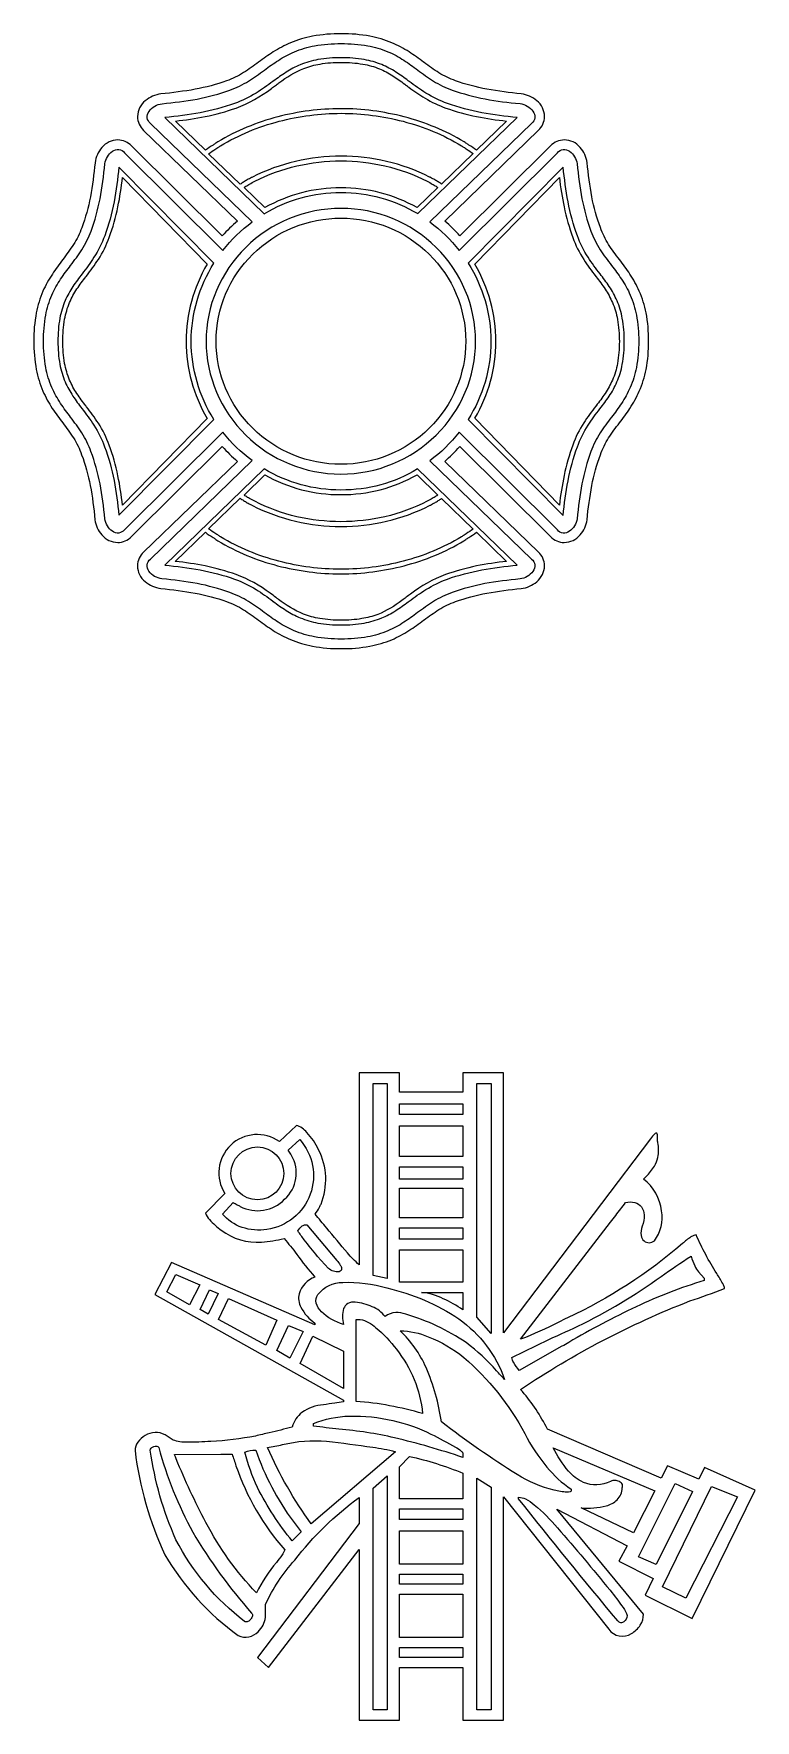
# Model space of a CAD drawing. Extents: x -4 to 118, y -79 to 10.
# Drawn here: x 66.64 to 75.09, y -64.23 to -44.48 of the extents above; entities that cross this region are included whole.
import ezdxf

# ---------------------------------------------------------------- set-up
doc = ezdxf.new("R2010")
doc.units = 0
doc.header["$MEASUREMENT"] = 0

msp = doc.modelspace()

# ---------------------------------------------------------------- linework, layer by layer
for points in [[(73.5, -47.128, -0.021662), (73.374, -46.952, -0.055319), (73.277, -46.755, -0.04134), (73.177, -46.394, -0.018229), (73.121, -45.994, 0.148287), (73.04, -45.815, 0.218951), (72.855, -45.728, 0.20213), (72.692, -45.797), (71.631, -46.85, 0.032283), (71.455, -46.677), (72.551, -45.615, 0.206207), (72.623, -45.453, 0.223575), (72.533, -45.269, 0.145827), (72.35, -45.189, -0.018205), (71.948, -45.134, -0.040264), (71.582, -45.035, -0.055457), (71.387, -44.942, -0.020693), (71.213, -44.821, 0.000022), (71.207, -44.817, 0.017266), (71.037, -44.697, 0.042996), (70.835, -44.59, 0.052714), (70.579, -44.514, 0.047334), (70.243, -44.484, 0.047349), (69.907, -44.514, 0.052512), (69.649, -44.591, 0.042696), (69.447, -44.697, 0.01709), (69.275, -44.817, -0.02107), (69.098, -44.94, -0.054366), (68.9, -45.036, -0.039578), (68.534, -45.135, -0.018382), (68.132, -45.189, 0.144791), (67.948, -45.269, 0.22447), (67.857, -45.453, 0.205272), (67.929, -45.616), (69.026, -46.678, 0.033566), (68.85, -46.851), (67.788, -45.798, 0.20113), (67.626, -45.728, 0.219146), (67.44, -45.816, 0.149307), (67.36, -45.995, -0.018265), (67.305, -46.394, -0.041125), (67.204, -46.756, -0.056105), (67.107, -46.952, -0.021019), (66.982, -47.128, 0.017066), (66.86, -47.298, 0.043184), (66.75, -47.498, 0.053861), (66.672, -47.752, 0.049097), (66.642, -48.084, 0.048907), (66.672, -48.416, 0.053743), (66.75, -48.67, 0.043148), (66.859, -48.871, 0.017072), (66.981, -49.041, -0.021021), (67.107, -49.217, -0.056102), (67.203, -49.413, -0.040947), (67.304, -49.775, -0.018918), (67.359, -50.174, 0.14947), (67.44, -50.353, 0.218774), (67.625, -50.441, 0.201133), (67.788, -50.371), (68.85, -49.318, 0.032277), (69.026, -49.491), (67.929, -50.553, 0.205275), (67.856, -50.715, 0.224471), (67.947, -50.899, 0.144787), (68.131, -50.979, -0.018323), (68.533, -51.034, -0.039634), (68.9, -51.133, -0.054176), (69.097, -51.228, -0.020926), (69.275, -51.351, 0.017091), (69.446, -51.471, 0.042696), (69.649, -51.578, 0.052512), (69.906, -51.655, 0.047349), (70.242, -51.684, 0.047334), (70.578, -51.655, 0.052715), (70.835, -51.579, 0.042996), (71.036, -51.472, 0.017266), (71.207, -51.352, 0.000022), (71.213, -51.348, -0.020693), (71.386, -51.227, -0.055456), (71.581, -51.134, -0.040287), (71.947, -51.034, -0.018125), (72.349, -50.98, 0.145826), (72.532, -50.9, 0.223576), (72.623, -50.715, 0.208535), (72.551, -50.553), (71.454, -49.491, 0.032277), (71.63, -49.319), (72.692, -50.372, 0.20213), (72.854, -50.441, 0.218951), (73.04, -50.353, 0.148286), (73.121, -50.175, -0.01823), (73.176, -49.775, -0.041341), (73.277, -49.413, -0.055322), (73.374, -49.217, -0.021664), (73.5, -49.041, 0.016869), (73.623, -48.871, 0.043091), (73.733, -48.67, 0.053983), (73.812, -48.415, 0.049374), (73.842, -48.084, 0.049262), (73.812, -47.752, 0.054017), (73.733, -47.498, 0.043273), (73.623, -47.298, 0.017098)], [(73.166, -49.376, 0.03925), (73.061, -49.755, 0.022028), (73.005, -50.163, -0.206259), (72.915, -50.31, -0.413236), (72.773, -50.293), (71.622, -49.151, -0.067228), (71.28, -49.484), (72.47, -50.636, -0.417991), (72.487, -50.779, -0.205176), (72.336, -50.868, 0.0213), (71.925, -50.923, 0.038035), (71.542, -51.027, 0.054198), (71.322, -51.134, 0.021362), (71.137, -51.262, -0.016635), (70.976, -51.376, -0.043753), (70.789, -51.476, -0.053867), (70.552, -51.546, -0.047307), (70.242, -51.572, -0.047315), (69.93, -51.546, -0.053651), (69.693, -51.475, -0.043443), (69.505, -51.376, -0.016502), (69.342, -51.261, 0.021114), (69.157, -51.133, 0.053779), (68.937, -51.027, 0.038035), (68.554, -50.922, 0.021301), (68.143, -50.867, -0.205167), (67.991, -50.778, -0.418004), (68.009, -50.636), (69.199, -49.483, -0.067228), (68.857, -49.15), (67.705, -50.292, -0.413222), (67.564, -50.31, -0.20624), (67.474, -50.163, 0.022033), (67.418, -49.755, 0.039253), (67.312, -49.376, 0.054986), (67.204, -49.158, 0.021346), (67.074, -48.975, -0.01658), (66.957, -48.813, -0.043978), (66.855, -48.627, -0.054944), (66.783, -48.392, -0.048869), (66.757, -48.085, -0.048933), (66.783, -47.778, -0.055044), (66.855, -47.544, -0.044066), (66.957, -47.358, -0.016612), (67.074, -47.197, 0.021433), (67.205, -47.013, 0.055191), (67.313, -46.795, 0.039247), (67.419, -46.417, 0.022036), (67.475, -46.008, -0.206241), (67.564, -45.861, -0.413228), (67.706, -45.879), (68.857, -47.021, -0.067237), (69.2, -46.688), (68.01, -45.535, -0.418009), (67.992, -45.393, -0.205164), (68.144, -45.304, 0.021301), (68.554, -45.249, 0.038036), (68.938, -45.144, 0.053779), (69.158, -45.038, 0.021114), (69.343, -44.91, -0.016502), (69.506, -44.796, -0.043443), (69.694, -44.696, -0.053651), (69.931, -44.625, -0.047315), (70.242, -44.6, -0.047307), (70.553, -44.625, -0.053867), (70.789, -44.695, -0.043753), (70.976, -44.795, -0.016635), (71.138, -44.909, 0.021362), (71.322, -45.038, 0.054198), (71.542, -45.144, 0.038034), (71.926, -45.248, 0.0213), (72.336, -45.303, -0.205177), (72.488, -45.392, -0.417994), (72.47, -45.535), (71.28, -46.688, -0.067225), (71.623, -47.021), (72.774, -45.879, -0.413214), (72.916, -45.861, -0.206263), (73.005, -46.008, 0.022027), (73.061, -46.416, 0.039249), (73.167, -46.795, 0.055523), (73.276, -47.013, 0.021522), (73.407, -47.197, -0.016614), (73.524, -47.358, -0.04411), (73.627, -47.544, -0.055199), (73.699, -47.778, -0.049154), (73.726, -48.085, -0.049201), (73.699, -48.392, -0.05519), (73.627, -48.627, -0.04406), (73.524, -48.813, -0.01659), (73.407, -48.974, 0.021494), (73.275, -49.158, 0.055513)], [(70.239, -46.344, -0.137514), (71.138, -46.591), (72.303, -45.466, -0.017594), (71.888, -45.409, -0.039573), (71.486, -45.301, -0.0524), (71.234, -45.179, -0.02373), (71.038, -45.042, -0.000065), (71.028, -45.035, 0.015983), (70.881, -44.933, 0.043798), (70.717, -44.846, 0.053624), (70.512, -44.787, 0.045209), (70.242, -44.765, 0.045569), (69.97, -44.787, 0.053576), (69.762, -44.848, 0.043519), (69.596, -44.936, 0.015895), (69.447, -45.04, -0.000013), (69.442, -45.043, -0.023742), (69.246, -45.179, -0.05241), (68.994, -45.301, -0.039581), (68.592, -45.409, -0.017595), (68.177, -45.466), (69.342, -46.592, -0.137665)], [(68.3, -45.507, 0.020913), (68.651, -45.454, 0.03494), (69.013, -45.354, 0.0745), (69.426, -45.124, 0.002935), (69.474, -45.089, -0.002492), (69.512, -45.06, -0.067977), (69.803, -44.891, -0.050792), (69.994, -44.839, -0.04207), (70.242, -44.82, -0.044055), (70.497, -44.84, -0.053421), (70.691, -44.895, -0.044729), (70.845, -44.976, -0.017586), (70.986, -45.074, -0.003204), (71.006, -45.09, 0.003889), (71.034, -45.111, 0.023927), (71.224, -45.239, 0.049672), (71.466, -45.354, 0.03494), (71.828, -45.454, 0.020913), (72.179, -45.507), (71.825, -45.849, 0.036091), (71.736, -45.788, 0.02659), (71.703, -45.765, -0.010604), (71.681, -45.75, 0.071874), (70.98, -45.458, 0.063689), (70.239, -45.362, 0.063689), (69.499, -45.458, 0.071873), (68.798, -45.75, -0.010595), (68.776, -45.765, 0.026589), (68.743, -45.788, 0.036091), (68.654, -45.849)], [(68.69, -45.889, -0.004697), (68.773, -45.832, -0.007741), (68.796, -45.818, 0.012093), (68.829, -45.797, -0.072405), (69.514, -45.51, -0.063688), (70.241, -45.416, -0.063658), (70.967, -45.51, -0.072464), (71.651, -45.796, 0.012093), (71.684, -45.817, -0.007741), (71.707, -45.832, -0.007718), (71.788, -45.888), (71.417, -46.244, -0.001139), (71.378, -46.22, 0.001232), (71.339, -46.195, -0.014839), (71.289, -46.168, 0.000896), (71.277, -46.162, 0.117663), (70.241, -45.917, 0.117527), (69.203, -46.163, 0.000858), (69.192, -46.169, -0.014701), (69.141, -46.195, -0.001127), (69.1, -46.221, 0.001121), (69.059, -46.247)], [(69.17, -46.245, -0.024471), (69.23, -46.212, -0.064908), (69.724, -46.032, -0.056223), (70.239, -45.973, -0.056223), (70.755, -46.032, -0.064907), (71.249, -46.212, -0.02445), (71.309, -46.245, -0.026572), (71.353, -46.271, 0.005522), (71.373, -46.283), (71.131, -46.52, 0.129211), (70.239, -46.289, 0.129211), (69.348, -46.52), (69.105, -46.283, 0.005526), (69.126, -46.271, -0.026569)], [(68.752, -47.17), (67.64, -46.046, -0.018029), (67.582, -46.454, -0.040412), (67.473, -46.85, -0.055306), (67.347, -47.102, -0.023271), (67.208, -47.296, 0.018589), (67.1, -47.444, 0.045351), (67.01, -47.609, 0.054945), (66.948, -47.815, 0.046748), (66.925, -48.085, 0.046583), (66.948, -48.355, 0.054861), (67.01, -48.561, 0.045418), (67.1, -48.726, 0.01877), (67.207, -48.874, -0.02327), (67.347, -49.068, -0.055305), (67.472, -49.32, -0.040413), (67.582, -49.716, -0.018028), (67.639, -50.123), (68.751, -49, -0.14102), (68.486, -48.085, -0.14087)], [(68.671, -48.988), (67.682, -50.004, 0.021182), (67.628, -49.659, 0.035634), (67.526, -49.302, 0.055037), (67.399, -49.046, 0.02331), (67.259, -48.851, -0.000068), (67.253, -48.842, -0.018104), (67.148, -48.698, -0.045644), (67.062, -48.54, -0.055179), (67.004, -48.344, -0.045845), (66.983, -48.086, -0.045845), (67.004, -47.827, -0.055179), (67.062, -47.631, -0.045644), (67.148, -47.473, -0.018104), (67.253, -47.329, -0.000068), (67.259, -47.321, 0.02331), (67.399, -47.126, 0.055037), (67.526, -46.869, 0.035634), (67.628, -46.512, 0.021182), (67.682, -46.167), (68.671, -47.183, 0.131778), (68.426, -48.086, 0.131778)], [(73.273, -47.296, -0.023272), (73.133, -47.102, -0.055307), (73.008, -46.85, -0.040412), (72.898, -46.454, -0.018029), (72.841, -46.046), (71.729, -47.17, -0.140718), (71.995, -48.086, -0.140906), (71.728, -49.002), (72.84, -50.125, -0.018028), (72.898, -49.718, -0.040414), (73.008, -49.321, -0.055305), (73.133, -49.069, -0.023271), (73.272, -48.875, 0.017873), (73.38, -48.728, 0.04509), (73.471, -48.562, 0.055279), (73.534, -48.356, 0.047404), (73.557, -48.086, 0.047163), (73.534, -47.816, 0.055002), (73.472, -47.61, 0.045114), (73.381, -47.444, 0.018354)], [(73.227, -48.84, -0.000013), (73.224, -48.844, 0.023489), (73.082, -49.041, 0.055789), (72.954, -49.3, 0.035361), (72.852, -49.657, 0.020743), (72.797, -50.003), (71.808, -48.986, 0.132069), (72.053, -48.087, 0.131777), (71.808, -47.184), (72.797, -46.169, 0.020734), (72.852, -46.513, 0.035476), (72.954, -46.87, 0.056068), (73.082, -47.129, 0.023743), (73.223, -47.325, -0.000029), (73.227, -47.33, -0.017301), (73.332, -47.474, -0.045338), (73.418, -47.632, -0.055559), (73.477, -47.829, -0.046589), (73.499, -48.087, -0.046758), (73.477, -48.345, -0.055999), (73.418, -48.54, -0.045422), (73.332, -48.697, -0.016624)], [(70.241, -46.529, 0.197434), (69.124, -46.987, 0.201447), (68.66, -48.086, 0.201536), (69.124, -49.183, 0.197363), (70.239, -49.64, 0.19775), (71.354, -49.183, 0.201225), (71.816, -48.086, 0.200916), (71.354, -46.987, 0.198045)], [(70.24, -49.526, -0.197499), (69.206, -49.102, -0.201429), (68.777, -48.084, -0.201394), (69.206, -47.067, -0.19749), (70.241, -46.643, -0.197973), (71.273, -47.067, -0.200921), (71.701, -48.084, -0.201159), (71.273, -49.102, -0.197799)], [(70.239, -49.827, -0.137664), (69.341, -49.579), (68.176, -50.705, -0.017595), (68.591, -50.762, -0.039581), (68.993, -50.87, -0.05241), (69.246, -50.992, -0.023742), (69.442, -51.128, -0.000013), (69.446, -51.132, 0.015895), (69.596, -51.236, 0.043519), (69.762, -51.323, 0.053576), (69.969, -51.384, 0.045569), (70.242, -51.406, 0.045209), (70.512, -51.384, 0.053625), (70.716, -51.325, 0.043798), (70.88, -51.239, 0.015983), (71.028, -51.136, -0.000065), (71.037, -51.129, -0.023731), (71.233, -50.993, -0.052399), (71.486, -50.87, -0.039573), (71.888, -50.762, -0.017593), (72.302, -50.705), (71.137, -49.58, -0.137515)], [(71.309, -49.925, -0.024464), (71.248, -49.958, -0.064907), (70.755, -50.139, -0.056223), (70.239, -50.198, -0.056223), (69.723, -50.139, -0.064907), (69.23, -49.958, -0.024457), (69.169, -49.925, -0.026572), (69.125, -49.9, 0.005522), (69.105, -49.887), (69.347, -49.65, 0.129211), (70.239, -49.881, 0.129211), (71.13, -49.65), (71.373, -49.887, 0.005522), (71.352, -49.9, -0.026572)], [(71.787, -50.284, -0.007727), (71.706, -50.339, -0.007741), (71.683, -50.354, 0.012093), (71.65, -50.375, -0.072464), (70.966, -50.661, -0.063658), (70.24, -50.755, -0.063688), (69.513, -50.661, -0.072404), (68.829, -50.375, 0.012114), (68.796, -50.353, -0.007741), (68.773, -50.339, -0.004697), (68.69, -50.282), (69.058, -49.924, 0.001127), (69.1, -49.95, -0.001121), (69.141, -49.976, -0.014691), (69.191, -50.002, 0.000869), (69.202, -50.008, 0.117528), (70.24, -50.254, 0.117663), (71.277, -50.009, 0.000895), (71.288, -50.003, -0.014851), (71.338, -49.976, 0.001235), (71.378, -49.951, -0.001148), (71.416, -49.927)], [(72.179, -50.663, 0.020914), (71.827, -50.716, 0.03494), (71.465, -50.817, 0.074392), (71.053, -51.045, 0.002606), (71.004, -51.082, -0.002521), (70.954, -51.12, -0.06918), (70.671, -51.283, -0.050187), (70.484, -51.333, -0.041222), (70.242, -51.351, -0.042436), (69.992, -51.332, -0.051208), (69.8, -51.279, -0.067402), (69.507, -51.107, -0.001999), (69.477, -51.085, 0.003522), (69.41, -51.035, 0.07306), (69.012, -50.817, 0.034941), (68.651, -50.716, 0.020914), (68.299, -50.663), (68.653, -50.322, 0.036096), (68.742, -50.382, 0.02659), (68.775, -50.405, -0.010604), (68.798, -50.421, 0.071874), (69.498, -50.713, 0.063689), (70.239, -50.809, 0.063689), (70.979, -50.713, 0.071874), (71.68, -50.421, -0.010599), (71.703, -50.405, 0.026593), (71.735, -50.382, 0.036091), (71.825, -50.322)], [(74.498, -61.273), (74.43, -61.409), (74.063, -61.251), (73.989, -61.396), (72.658, -60.823, -0.000256), (72.641, -60.792, 0.059567), (72.343, -60.358, -0.055727), (74.326, -59.322, 0.016384), (74.73, -59.175, 0.097834), (74.725, -59.153, 0.030099), (74.709, -59.116, 0.021273), (74.64, -59, -0.039495), (74.398, -58.548, 0.105104), (74.372, -58.554, 0.046256), (74.337, -58.572, 0.038002), (74.239, -58.65, -0.069168), (72.891, -59.52, 0.000469), (72.789, -59.569, -0.026126), (72.343, -59.771), (73.397, -58.399, 0.003953), (73.515, -58.245, -0.003436), (73.572, -58.17, -0.128329), (73.681, -58.169, -0.165701), (73.758, -58.22, -0.149764), (73.79, -58.315, -0.104081), (73.768, -58.445, 0.131925), (73.753, -58.555, 0.184894), (73.789, -58.619, 0.366466), (73.909, -58.617, 0.210394), (73.994, -58.268, 0.19941), (73.782, -57.895), (73.814, -57.863, 0.06119), (73.909, -57.744, 0.078696), (73.951, -57.641, 0.098149), (73.949, -57.467, -0.00084), (73.947, -57.454, -0.062133), (73.944, -57.434, -0.013082), (73.945, -57.41, 0.029515), (73.945, -57.376, 0.244704), (73.937, -57.356, 0.215237), (73.927, -57.357, 0.077663), (73.912, -57.367, 0.046502), (73.864, -57.423), (72.142, -59.695), (72.142, -56.65), (71.668, -56.65), (71.668, -56.877), (70.926, -56.877), (70.926, -56.65), (70.452, -56.65), (70.452, -58.897, -0.054026), (70.317, -58.76, -0.005365), (70.072, -58.468, 0.000609), (69.936, -58.305, 0.066809), (69.987, -58.224, -0.022998), (70.006, -58.188, 0.214986), (69.978, -57.551, 0.078029), (69.839, -57.348, 0.149983), (69.717, -57.266), (69.518, -57.456, 0.823328), (68.88, -58.065), (68.654, -58.292, 0.131228), (68.701, -58.37, 0.05876), (68.838, -58.494, 0.183129), (69.31, -58.633, 0.026021), (69.573, -58.592, -0.02516), (69.721, -58.776, 0.02477), (69.935, -59.042, 0.235334), (69.749, -59.237, 0.176932), (69.77, -59.396, 0.112357), (69.935, -59.583), (69.935, -59.602), (68.255, -58.871), (68.06, -59.246), (70.268, -60.485, -0.046363), (70.268, -60.504, -0.013835), (70.167, -60.519, 0.000663), (70.033, -60.537, 0.129586), (69.783, -60.626, 0.152377), (69.667, -60.798, -0.014419), (69.4, -60.865, 0.002839), (69.238, -60.904, -0.033521), (68.715, -60.967, -0.021602), (68.436, -60.975, -0.100974), (68.275, -60.951), (68.179, -60.89, 0.278524), (67.948, -60.898, 0.107419), (67.861, -60.976, 0.161029), (67.828, -61.074, 0.077777), (68.177, -62.295, 0.103053), (69.037, -63.24, 0.319526), (69.27, -63.194, 0.175689), (69.356, -63.026), (69.356, -62.877, -0.077968), (69.698, -62.356, -0.069732), (70.452, -61.623), (70.452, -61.926), (69.261, -63.498), (69.39, -63.615), (70.452, -62.233), (70.452, -64.231), (70.926, -64.231), (70.926, -63.613), (71.668, -63.613), (71.668, -64.231), (72.142, -64.231), (72.142, -61.615), (73.375, -63.165, 0.405214), (73.64, -63.216, 0.120714), (73.744, -63.117, 0.164051), (73.781, -62.991), (72.768, -61.759), (73.589, -62.189), (73.492, -62.369), (73.897, -62.573), (73.8, -62.767), (74.35, -63.039), (75.091, -61.539)], [(69.373, -58.484, -0.118442), (69.081, -58.461, -0.131345), (68.851, -58.304), (68.978, -58.169, 0.022839), (69.025, -58.195, -0.005911), (69.059, -58.214, 0.334036), (69.58, -58.131, 0.357572), (69.659, -57.617, -0.002398), (69.651, -57.602, 0.048894), (69.621, -57.558), (69.757, -57.432, -0.598479)], [(69.261, -57.519, -0.41358), (69.57, -57.828, -0.41358), (69.261, -58.137, -0.41358), (68.951, -57.828, -0.41358)], [(69.735, -58.501, -0.10801), (69.785, -58.444, -0.186334), (69.84, -58.43), (70.19, -58.847, -0.049545), (70.231, -58.901, -0.100872), (70.246, -58.941, -0.414289), (70.219, -58.979, -0.229674), (70.092, -58.94), (69.964, -58.8, -0.007613), (69.809, -58.605, -0.030413)], [(72.241, -59.985, -0.011285), (73.014, -59.618, 0.04238), (73.989, -59.035, -0.013548), (74.339, -58.798, 0.029584), (74.384, -58.912, 0.068254), (74.426, -58.981), (74.491, -59.055), (74.491, -59.083, 0.038644), (73.697, -59.39, 0.023463), (72.908, -59.807, -0.000259), (72.827, -59.853), (72.327, -60.137, -0.034688), (72.26, -60.04, -0.138266)], [(70.777, -59.17, -0.093423), (71.621, -59.533, -0.153475), (72.156, -60.24, -0.012405), (72.061, -60.139, 0.058331), (71.705, -59.81, 0.079996), (70.998, -59.477, 0.090159), (70.881, -59.457, 0.146534), (70.756, -59.505, 0.134554), (70.606, -59.389, 0.079925), (70.406, -59.336, 0.161717), (70.319, -59.352, 0.166654), (70.271, -59.411, 0.152388), (70.27, -59.596, -0.12755), (70.01, -59.448, -0.132173), (69.95, -59.347, -0.215787), (69.97, -59.245, -0.228166), (70.261, -59.104, -0.079483)], [(71.668, -59.223), (71.668, -59.426, 0.039733), (71.437, -59.296, 0.098629), (71.182, -59.223)], [(71.195, -60.641, 0.054497), (70.416, -60.498), (70.416, -59.539), (70.464, -59.538, -0.149557), (70.649, -59.635, -0.057338), (70.888, -59.888, -0.146921)], [(72.935, -61.544, -0.346626), (72.922, -61.558, -0.086099), (72.885, -61.562, -0.042531), (72.736, -61.537, -0.084401), (72.303, -61.354, -0.02509), (71.416, -60.737, 0.064105), (71.237, -60.102, 0.092791), (70.933, -59.67, -0.094077), (71.262, -59.742, -0.081996), (71.677, -59.983, -0.09515), (72.391, -60.875, 0.049833), (72.651, -61.267, 0.075403), (72.935, -61.525)], [(70.215, -60.822, -0.010701), (69.917, -60.786), (69.917, -60.757, -0.089778), (70.339, -60.67, -0.063985), (70.848, -60.722, -0.061646), (71.293, -60.881, -0.018473), (71.58, -61.033, -0.040776), (71.647, -61.079, -0.195848), (71.668, -61.11), (71.668, -61.154, 0.021424), (70.867, -60.924, 0.033031)], [(69.891, -61.932, -0.051643), (69.378, -61.039, 0.012543), (69.555, -61.004, -0.084405), (70.071, -60.965, -0.008427), (70.611, -61.034, -0.035404), (70.877, -61.087)], [(69.11, -63.074, -0.109708), (68.307, -62.117, -0.07088), (68.007, -61.07, -0.246602), (68.017, -61.044, -0.109235), (68.048, -61.026, -0.116441), (68.082, -61.021, -0.281612), (68.105, -61.037, 0.056976), (68.504, -62.03, 0.046169), (69.193, -62.977, -0.279389), (69.202, -63.008, -0.116986), (69.183, -63.047, -0.122265), (69.149, -63.075, -0.243085)], [(69.483, -62.383, 0.057085), (69.249, -62.739, -0.070645), (68.658, -61.915, -0.025705), (68.311, -61.172, 0.000389), (68.289, -61.12), (68.832, -61.116), (68.964, -61.116, -0.014716), (69.01, -61.252, 0.09755), (69.581, -62.237, -0.072236), (69.55, -62.296, -0.024269)], [(69.669, -62.132, -0.054982), (69.262, -61.507, -0.049102), (69.115, -61.094, -0.147861), (69.241, -61.068, 0.075432), (69.678, -61.902), (69.774, -62.027)], [(70.926, -61.639), (70.926, -61.265), (71.04, -61.142, -0.047012), (71.668, -61.34), (71.668, -61.639)], [(73.052, -61.744, 0.086148), (73.345, -61.722, 0.125644), (73.473, -61.651, 0.184702), (73.533, -61.511, 0.261317), (73.529, -61.461, 0.154397), (73.487, -61.431, 0.099295), (73.434, -61.423, 0.184607), (73.394, -61.437, -0.215351), (73.078, -61.446, -0.107093), (72.903, -61.313, -0.067369), (72.726, -61.041), (73.913, -61.544), (73.666, -62.038)], [(72.774, -61.979, -0.009705), (73.391, -62.71, -0.017225), (73.543, -62.912, -0.110226), (73.592, -63.006, -0.206267), (73.553, -63.078, -0.447574), (73.482, -63.068, -0.007393), (72.32, -61.639), (72.32, -61.62, -0.120203), (72.4, -61.64, -0.054867), (72.503, -61.707, -0.044645)]]:
    msp.add_lwpolyline(points, format="xyb", close=True)
for points in [[(70.616, -56.774), (70.782, -56.774), (70.782, -59.06), (70.616, -59.022)], [(71.832, -56.774), (71.998, -56.774), (71.998, -59.702), (71.832, -59.51)], [(70.926, -57.014), (71.668, -57.014), (71.668, -57.14), (70.926, -57.14)], [(70.926, -57.631), (70.926, -57.273), (71.668, -57.273), (71.668, -57.631)], [(71.668, -57.75), (71.668, -57.895), (70.926, -57.895), (70.926, -57.75)], [(70.926, -58.002), (71.668, -58.002), (71.668, -58.347), (70.926, -58.347)], [(70.926, -58.599), (70.926, -58.466), (71.668, -58.466), (71.668, -58.599)], [(70.926, -59.102), (70.926, -58.725), (71.668, -58.725), (71.668, -59.102)], [(68.464, -59.366), (68.199, -59.214), (68.304, -59.011), (68.586, -59.133)], [(68.684, -59.475), (68.59, -59.423), (68.7, -59.19), (68.802, -59.235)], [(68.806, -59.54), (68.924, -59.292), (69.489, -59.548), (69.361, -59.838)], [(69.487, -59.903), (69.626, -59.61), (69.798, -59.68), (69.642, -59.99)], [(69.761, -60.054), (69.911, -59.736), (70.269, -59.91), (70.27, -60.345)], [(70.782, -64.108), (70.616, -64.108), (70.616, -61.515), (70.782, -61.368)], [(71.998, -64.108), (71.832, -64.108), (71.832, -61.398), (71.998, -61.502)], [(73.725, -62.317), (74.153, -61.461), (74.357, -61.553), (73.93, -62.408)], [(74.276, -62.803), (74.003, -62.669), (74.58, -61.493), (74.883, -61.617)], [(71.668, -61.757), (71.668, -61.881), (70.926, -61.881), (70.926, -61.757)], [(71.668, -62.405), (70.926, -62.405), (70.926, -62.015), (71.668, -62.015)], [(71.668, -62.639), (70.926, -62.639), (70.926, -62.522), (71.668, -62.522)], [(71.668, -63.264), (70.926, -63.264), (70.926, -62.756), (71.668, -62.756)], [(71.668, -63.498), (70.926, -63.498), (70.926, -63.381), (71.668, -63.381)]]:
    msp.add_lwpolyline(points, close=True)

doc.saveas('drawing.dxf')
